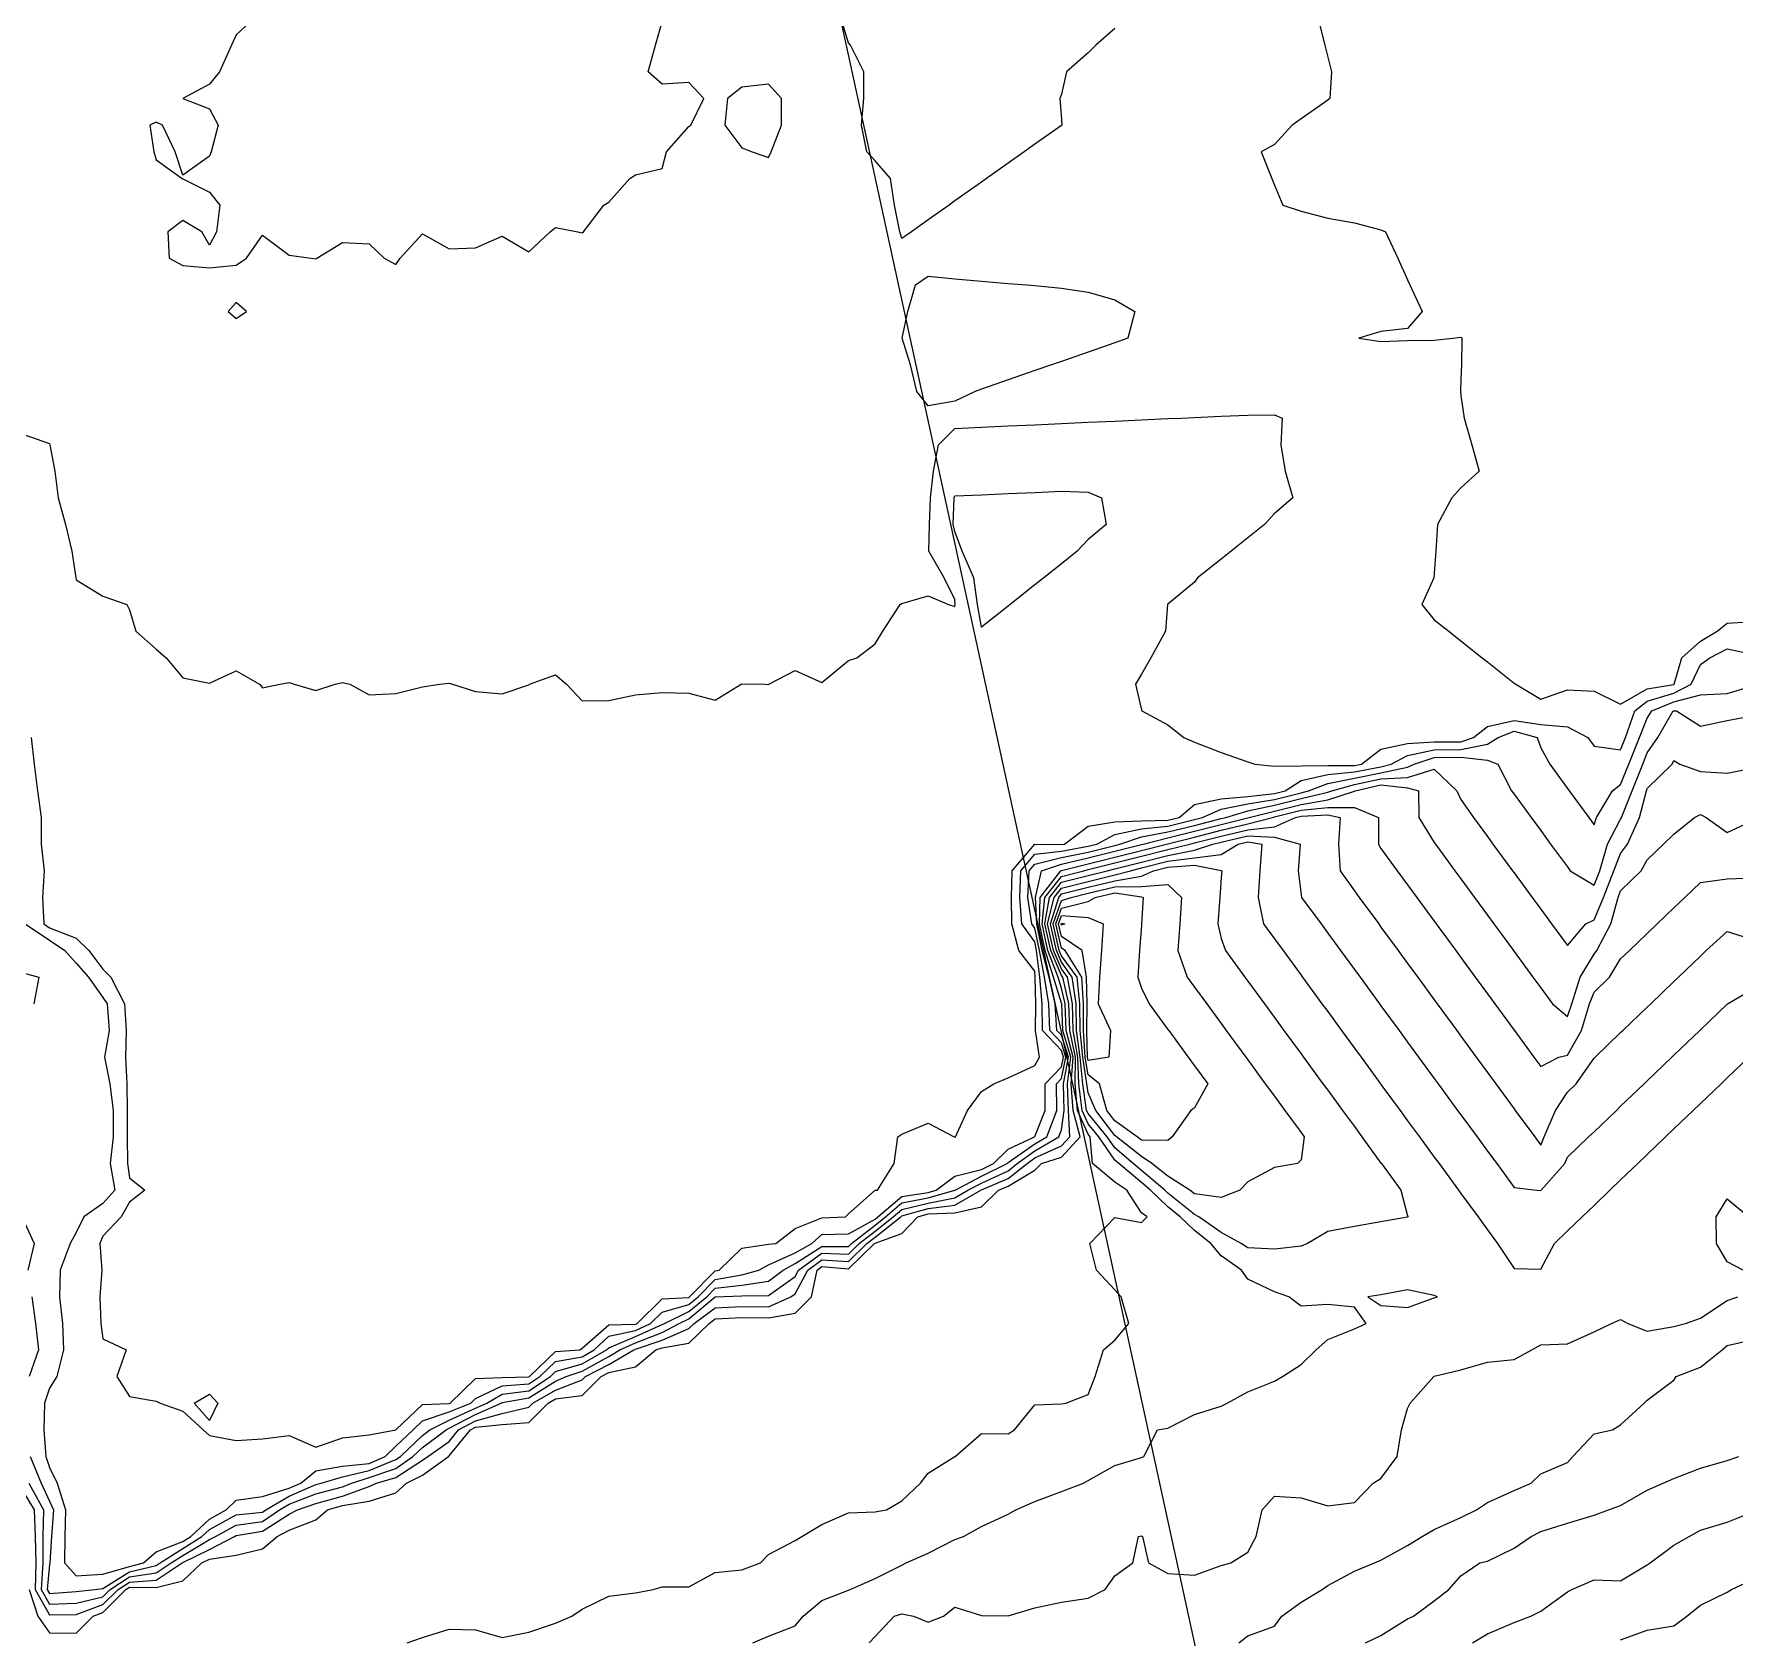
# Model space of a CAD drawing. Header units: metres. Extents: x 2681030 to 2681330, y 1246000 to 1246290.
# Drawn here: x 2681128.96 to 2681160.9, y 1246106.84 to 1246136.96 of the extents above; entities that cross this region are included whole.
import ezdxf

# ---------------------------------------------------------------- set-up
doc = ezdxf.new("R2010")
doc.units = ezdxf.units.M
doc.layers.add('BASIS_HOEHENLINIEN', color=8, linetype='Continuous')
doc.layers.add('BASIS_PARZELLE', color=7, linetype='Continuous')

msp = doc.modelspace()

# ---------------------------------------------------------------- linework, layer by layer
at = {"layer": 'BASIS_HOEHENLINIEN'}
for points, elevation in [([(2681133.079, 1246137.25), (2681132.75, 1246136.946), (2681132.664, 1246136.75), (2681132.437, 1246136.25), (2681132.25, 1246136.02), (2681131.753, 1246135.75), (2681132.25, 1246135.557), (2681132.412, 1246135.25), (2681132.282, 1246134.75), (2681132.25, 1246134.67), (2681131.75, 1246134.312), (2681131.606, 1246134.75), (2681131.368, 1246135.25), (2681131.25, 1246135.305), (2681131.133, 1246135.25), (2681131.209, 1246134.75), (2681131.25, 1246134.597), (2681131.738, 1246134.25), (2681131.75, 1246134.244), (2681132.25, 1246133.994), (2681132.447, 1246133.75), (2681132.383, 1246133.25), (2681132.25, 1246133), (2681132.11, 1246133.25), (2681131.75, 1246133.459), (2681131.471, 1246133.25), (2681131.497, 1246132.75), (2681131.75, 1246132.613), (2681132.25, 1246132.574), (2681132.75, 1246132.624), (2681132.945, 1246132.75), (2681133.25, 1246133.186), (2681133.75, 1246132.809), (2681134.163, 1246132.75), (2681134.25, 1246132.743), (2681134.265, 1246132.75), (2681134.75, 1246133.045), (2681135.25, 1246133.025), (2681135.532, 1246132.75), (2681135.75, 1246132.635)], 430), ([(2681135.75, 1246132.635), (2681135.831, 1246132.75), (2681136.25, 1246133.212), (2681136.75, 1246132.929), (2681137.25, 1246132.945), (2681137.75, 1246133.167), (2681138.25, 1246132.871), (2681138.648, 1246133.25), (2681138.75, 1246133.327), (2681139.169, 1246133.25), (2681139.25, 1246133.226), (2681139.276, 1246133.25), (2681139.658, 1246133.75), (2681139.75, 1246133.805), (2681140.143, 1246134.25), (2681140.25, 1246134.318), (2681140.75, 1246134.438), (2681140.832, 1246134.75), (2681141.25, 1246135.226), (2681141.291, 1246135.25), (2681141.532, 1246135.75), (2681141.25, 1246136.049), (2681140.75, 1246136.022), (2681140.489, 1246136.25), (2681140.629, 1246136.75), (2681140.75, 1246137.192)], 430), ([(2681145.433, 1246133.25), (2681145.25, 1246133.121), (2681145.216, 1246133.25), (2681145.112, 1246133.75), (2681145.04, 1246134.25), (2681144.75, 1246134.579), (2681144.594, 1246134.75), (2681144.492, 1246135.25), (2681144.536, 1246135.75), (2681144.54, 1246136.25), (2681144.291, 1246136.75), (2681144.25, 1246136.797), (2681144.116, 1246137.25)], 430.5), ([(2681149.25, 1246137.068), (2681148.896, 1246136.75), (2681148.75, 1246136.609), (2681148.347, 1246136.25), (2681148.25, 1246135.834), (2681148.218, 1246135.75), (2681148.25, 1246135.359), (2681148.257, 1246135.25), (2681148.25, 1246135.245), (2681147.75, 1246134.894), (2681147.551, 1246134.75), (2681147.25, 1246134.537), (2681146.845, 1246134.25), (2681146.75, 1246134.183), (2681146.25, 1246133.829), (2681146.139, 1246133.75), (2681145.75, 1246133.475), (2681145.433, 1246133.25)], 430.5), ([(2681153.073, 1246137.25), (2681153.196, 1246136.75), (2681153.25, 1246136.53), (2681153.319, 1246136.25), (2681153.291, 1246135.75), (2681153.25, 1246135.721), (2681152.75, 1246135.367), (2681152.584, 1246135.25), (2681152.25, 1246134.887), (2681152.002, 1246134.75), (2681152.199, 1246134.25), (2681152.25, 1246134.126), (2681152.405, 1246133.75), (2681152.75, 1246133.633), (2681153.25, 1246133.507), (2681153.75, 1246133.415), (2681154.25, 1246133.286), (2681154.336, 1246133.25), (2681154.565, 1246132.75), (2681154.75, 1246132.346), (2681154.794, 1246132.25), (2681155.022, 1246131.75), (2681154.75, 1246131.435), (2681154.25, 1246131.376), (2681153.832, 1246131.25), (2681154.25, 1246131.189), (2681154.75, 1246131.206), (2681155.25, 1246131.213), (2681155.601, 1246131.25), (2681155.75, 1246131.269), (2681155.768, 1246131.25), (2681155.762, 1246130.75), (2681155.75, 1246130.481), (2681155.74, 1246130.25), (2681155.75, 1246130.173), (2681155.811, 1246129.75), (2681155.953, 1246129.25), (2681156.095, 1246128.75), (2681155.75, 1246128.442), (2681155.58, 1246128.25), (2681155.311, 1246127.75), (2681155.278, 1246127.25), (2681155.25, 1246126.84), (2681155.244, 1246126.75), (2681155.019, 1246126.25), (2681155.25, 1246125.959), (2681155.525, 1246125.75), (2681155.75, 1246125.57), (2681156.152, 1246125.25), (2681156.25, 1246125.172), (2681156.75, 1246124.773), (2681156.779, 1246124.75), (2681157.25, 1246124.473), (2681157.75, 1246124.644), (2681158.25, 1246124.62), (2681158.75, 1246124.378), (2681159.25, 1246124.668), (2681159.75, 1246124.748), (2681159.754, 1246124.75), (2681159.899, 1246125.25), (2681160.25, 1246125.561), (2681160.562, 1246125.75), (2681160.75, 1246125.898), (2681161.25, 1246125.927)], 430), ([(2681142.75, 1246134.646), (2681142.797, 1246134.75), (2681142.993, 1246135.25), (2681142.996, 1246135.75), (2681142.75, 1246136.018), (2681142.25, 1246135.966), (2681141.978, 1246135.75), (2681141.927, 1246135.25), (2681142.25, 1246134.822), (2681142.445, 1246134.75), (2681142.75, 1246134.646)], 430), ([(2681146.628, 1246130.25), (2681146.25, 1246130.068), (2681145.75, 1246129.979), (2681145.533, 1246130.25), (2681145.418, 1246130.75), (2681145.258, 1246131.25), (2681145.365, 1246131.75), (2681145.507, 1246132.25), (2681145.75, 1246132.413), (2681146.25, 1246132.367), (2681146.75, 1246132.323), (2681147.25, 1246132.28), (2681147.599, 1246132.25), (2681147.75, 1246132.237), (2681148.25, 1246132.191), (2681148.75, 1246132.115), (2681149.25, 1246131.973), (2681149.625, 1246131.75), (2681149.497, 1246131.25), (2681149.25, 1246131.164), (2681148.75, 1246130.99), (2681148.25, 1246130.815), (2681148.062, 1246130.75), (2681147.75, 1246130.641), (2681147.25, 1246130.467), (2681146.75, 1246130.293), (2681146.628, 1246130.25)], 430.5), ([(2681132.75, 1246131.622), (2681132.944, 1246131.75), (2681132.75, 1246131.919), (2681132.605, 1246131.75), (2681132.75, 1246131.622)], 430), ([(2681128.75, 1246129.445), (2681129.25, 1246129.274), (2681129.257, 1246129.25), (2681129.346, 1246128.75), (2681129.413, 1246128.25), (2681129.548, 1246127.75), (2681129.668, 1246127.25), (2681129.744, 1246126.75), (2681129.75, 1246126.714), (2681130.25, 1246126.407), (2681130.699, 1246126.25), (2681130.75, 1246126.151), (2681130.869, 1246125.75), (2681131.25, 1246125.41), (2681131.44, 1246125.25), (2681131.75, 1246124.872), (2681132.25, 1246124.77), (2681132.75, 1246125.002), (2681133.189, 1246124.75), (2681133.25, 1246124.685), (2681133.571, 1246124.75), (2681133.75, 1246124.783), (2681133.839, 1246124.75), (2681134.25, 1246124.637), (2681134.613, 1246124.75), (2681134.75, 1246124.783), (2681134.885, 1246124.75), (2681135.25, 1246124.552), (2681135.75, 1246124.577), (2681136.25, 1246124.701), (2681136.574, 1246124.75), (2681136.75, 1246124.773), (2681136.815, 1246124.75), (2681137.25, 1246124.618), (2681137.75, 1246124.571), (2681138.25, 1246124.74), (2681138.263, 1246124.75), (2681138.75, 1246124.926), (2681138.954, 1246124.75), (2681139.25, 1246124.443), (2681139.75, 1246124.444), (2681140.25, 1246124.552), (2681140.75, 1246124.598), (2681141.25, 1246124.582), (2681141.75, 1246124.45), (2681142.233, 1246124.75), (2681142.25, 1246124.758), (2681142.682, 1246124.75), (2681142.75, 1246124.748), (2681142.754, 1246124.75), (2681143.25, 1246125.008), (2681143.75, 1246124.786), (2681144.25, 1246125.198), (2681144.406, 1246125.25), (2681144.75, 1246125.51), (2681144.894, 1246125.75), (2681145.219, 1246126.25), (2681145.25, 1246126.267), (2681145.75, 1246126.409), (2681146.126, 1246126.25), (2681146.25, 1246126.212), (2681146.252, 1246126.25), (2681146.25, 1246126.34), (2681146.045, 1246126.75), (2681145.762, 1246127.25), (2681145.775, 1246127.75), (2681145.791, 1246128.25), (2681145.844, 1246128.75), (2681145.939, 1246129.25), (2681146.25, 1246129.556), (2681146.75, 1246129.58), (2681147.25, 1246129.603), (2681147.75, 1246129.626), (2681148.25, 1246129.649), (2681148.75, 1246129.672), (2681149.25, 1246129.694), (2681149.75, 1246129.716), (2681150.25, 1246129.739), (2681150.507, 1246129.75), (2681150.75, 1246129.761), (2681151.25, 1246129.783), (2681151.75, 1246129.805), (2681152.25, 1246129.808), (2681152.394, 1246129.75), (2681152.372, 1246129.25), (2681152.45, 1246128.75), (2681152.592, 1246128.25), (2681152.25, 1246127.955), (2681152.062, 1246127.75), (2681151.75, 1246127.502), (2681151.434, 1246127.25), (2681151.25, 1246127.103), (2681150.806, 1246126.75), (2681150.75, 1246126.671), (2681150.25, 1246126.258), (2681150.24, 1246126.25), (2681150.201, 1246125.75), (2681149.926, 1246125.25), (2681149.75, 1246124.944), (2681149.639, 1246124.75), (2681149.75, 1246124.268), (2681149.76, 1246124.25), (2681150.25, 1246123.989), (2681150.549, 1246123.75), (2681150.75, 1246123.664), (2681151.25, 1246123.468), (2681151.75, 1246123.295), (2681151.883, 1246123.25), (2681152.25, 1246123.214), (2681152.75, 1246123.222), (2681153.25, 1246123.224), (2681153.75, 1246123.225), (2681153.886, 1246123.25), (2681154.25, 1246123.532), (2681154.75, 1246123.638), (2681155.25, 1246123.669), (2681155.75, 1246123.671), (2681155.989, 1246123.75), (2681156.25, 1246123.958), (2681156.75, 1246124.071), (2681157.25, 1246123.994), (2681157.75, 1246123.953), (2681158.133, 1246123.75), (2681158.25, 1246123.59), (2681158.75, 1246123.521), (2681158.842, 1246123.75), (2681159.018, 1246124.25), (2681159.25, 1246124.434), (2681159.75, 1246124.584), (2681160.076, 1246124.75), (2681160.25, 1246125.122), (2681160.426, 1246125.25), (2681160.75, 1246125.415), (2681161.25, 1246125.312)], 430.5), ([(2681147.288, 1246126.25), (2681147.25, 1246126.219), (2681146.75, 1246125.821), (2681146.672, 1246126.25), (2681146.604, 1246126.75), (2681146.383, 1246127.25), (2681146.25, 1246127.623), (2681146.216, 1246127.75), (2681146.237, 1246128.25), (2681146.25, 1246128.287), (2681146.75, 1246128.309), (2681147.25, 1246128.332), (2681147.75, 1246128.354), (2681148.25, 1246128.376), (2681148.75, 1246128.358), (2681149.004, 1246128.25), (2681149.088, 1246127.75), (2681148.75, 1246127.468), (2681148.544, 1246127.25), (2681148.25, 1246127.016), (2681147.916, 1246126.75), (2681147.75, 1246126.618), (2681147.288, 1246126.25)], 431), ([(2681128.905, 1246123.75), (2681128.961, 1246123.25), (2681129.024, 1246122.75), (2681129.094, 1246122.25), (2681129.089, 1246121.75), (2681129.147, 1246121.25), (2681129.119, 1246120.75), (2681129.144, 1246120.25), (2681129.25, 1246120.18), (2681129.75, 1246119.981), (2681129.984, 1246119.75), (2681130.25, 1246119.398), (2681130.399, 1246119.25), (2681130.657, 1246118.75), (2681130.69, 1246118.25), (2681130.672, 1246117.75), (2681130.697, 1246117.25), (2681130.707, 1246116.75), (2681130.705, 1246116.25), (2681130.711, 1246115.75), (2681130.75, 1246115.482), (2681131.039, 1246115.25), (2681130.75, 1246115.023), (2681130.591, 1246114.75), (2681130.25, 1246114.39), (2681130.19, 1246114.25), (2681130.233, 1246113.75), (2681130.192, 1246113.25), (2681130.21, 1246112.75), (2681130.25, 1246112.459), (2681130.687, 1246112.25), (2681130.509, 1246111.75), (2681130.75, 1246111.377), (2681131.25, 1246111.289), (2681131.323, 1246111.25), (2681131.75, 1246111.099), (2681132.131, 1246110.75), (2681132.25, 1246110.645), (2681132.75, 1246110.549), (2681133.25, 1246110.584), (2681133.75, 1246110.642), (2681134.25, 1246110.426), (2681134.75, 1246110.603), (2681135.25, 1246110.654), (2681135.75, 1246110.75), (2681135.75, 1246110.75), (2681136.25, 1246111.229), (2681136.75, 1246111.242), (2681136.771, 1246111.25), (2681137.25, 1246111.716), (2681137.75, 1246111.736), (2681138.25, 1246111.743), (2681138.26, 1246111.75), (2681138.75, 1246112.222), (2681139.209, 1246112.25), (2681139.25, 1246112.282), (2681139.75, 1246112.724), (2681140.25, 1246112.736), (2681140.28, 1246112.75), (2681140.75, 1246113.212), (2681141.25, 1246113.238), (2681141.265, 1246113.25), (2681141.75, 1246113.735), (2681141.822, 1246113.75), (2681142.25, 1246114.163), (2681142.75, 1246114.235), (2681142.887, 1246114.25), (2681143.25, 1246114.532), (2681143.75, 1246114.731), (2681144.194, 1246114.75), (2681144.25, 1246114.805), (2681144.75, 1246115.248), (2681144.796, 1246115.25), (2681145.11, 1246115.75), (2681145.176, 1246116.25), (2681145.25, 1246116.302), (2681145.75, 1246116.51), (2681146.234, 1246116.25), (2681146.25, 1246116.243), (2681146.261, 1246116.25), (2681146.483, 1246116.75), (2681146.75, 1246117.106), (2681146.983, 1246117.25), (2681147.25, 1246117.363), (2681147.75, 1246117.589), (2681147.84, 1246117.75), (2681147.762, 1246118.25), (2681147.768, 1246118.75), (2681147.759, 1246119.25), (2681147.75, 1246119.363), (2681147.45, 1246119.75), (2681147.317, 1246120.25), (2681147.313, 1246120.75), (2681147.324, 1246121.25), (2681147.75, 1246121.746), (2681148.25, 1246121.74), (2681148.306, 1246121.75), (2681148.75, 1246122.086), (2681149.25, 1246122.165), (2681149.75, 1246122.187), (2681150.25, 1246122.198), (2681150.46, 1246122.25), (2681150.75, 1246122.492), (2681151.25, 1246122.602), (2681151.75, 1246122.642), (2681152.25, 1246122.699), (2681152.451, 1246122.75), (2681152.75, 1246122.942), (2681153.25, 1246123.056), (2681153.75, 1246123.105), (2681154.25, 1246123.201), (2681154.438, 1246123.25), (2681154.75, 1246123.412), (2681155.25, 1246123.522), (2681155.75, 1246123.528), (2681156.25, 1246123.628), (2681156.451, 1246123.75), (2681156.75, 1246123.87), (2681157.18, 1246123.75), (2681157.25, 1246123.557), (2681157.418, 1246123.25), (2681157.75, 1246122.796), (2681157.784, 1246122.75), (2681158.15, 1246122.25), (2681158.25, 1246122.114), (2681158.294, 1246122.25), (2681158.599, 1246122.75), (2681158.75, 1246122.871), (2681158.902, 1246123.25), (2681159.104, 1246123.75), (2681159.25, 1246124.113), (2681159.335, 1246124.25), (2681159.75, 1246124.42), (2681160.25, 1246124.555), (2681160.75, 1246124.577), (2681161.25, 1246124.728)], 431), ([(2681128.79, 1246120.25), (2681129.25, 1246119.948), (2681129.538, 1246119.75), (2681129.75, 1246119.512), (2681129.979, 1246119.25), (2681130.25, 1246118.867), (2681130.331, 1246118.75), (2681130.369, 1246118.25), (2681130.282, 1246117.75), (2681130.383, 1246117.25), (2681130.444, 1246116.75), (2681130.445, 1246116.25), (2681130.39, 1246115.75), (2681130.473, 1246115.25), (2681130.25, 1246115.001), (2681129.895, 1246114.75), (2681129.75, 1246114.458), (2681129.633, 1246114.25), (2681129.447, 1246113.75), (2681129.435, 1246113.25), (2681129.49, 1246112.75), (2681129.51, 1246112.25), (2681129.386, 1246111.75), (2681129.25, 1246111.533), (2681129.151, 1246111.25), (2681129.142, 1246110.75), (2681129.181, 1246110.25), (2681129.25, 1246110.043), (2681129.392, 1246109.75), (2681129.546, 1246109.25), (2681129.535, 1246108.75), (2681129.531, 1246108.25), (2681129.75, 1246108.006), (2681130.25, 1246108.037), (2681130.75, 1246108.181), (2681131.015, 1246108.25), (2681131.25, 1246108.462), (2681131.75, 1246108.654), (2681131.902, 1246108.75), (2681132.25, 1246109.075), (2681132.567, 1246109.25), (2681132.75, 1246109.428), (2681133.25, 1246109.499), (2681133.75, 1246109.652), (2681133.968, 1246109.75), (2681134.25, 1246109.981), (2681134.75, 1246110.07), (2681135.25, 1246110.121), (2681135.55, 1246110.25), (2681135.75, 1246110.445), (2681136.076, 1246110.75), (2681136.25, 1246110.917), (2681136.75, 1246111.087), (2681137.162, 1246111.25), (2681137.25, 1246111.336), (2681137.75, 1246111.578), (2681138.25, 1246111.611), (2681138.457, 1246111.75), (2681138.75, 1246112.032), (2681139.25, 1246112.119), (2681139.477, 1246112.25), (2681139.75, 1246112.507), (2681140.25, 1246112.618), (2681140.535, 1246112.75), (2681140.75, 1246112.961), (2681141.25, 1246113.104), (2681141.426, 1246113.25), (2681141.75, 1246113.573), (2681142.25, 1246113.662), (2681142.57, 1246113.75), (2681142.75, 1246113.847), (2681143.25, 1246114.072), (2681143.564, 1246114.25), (2681143.75, 1246114.417), (2681144.25, 1246114.434), (2681144.75, 1246114.708), (2681144.804, 1246114.75), (2681145.25, 1246115.131), (2681145.75, 1246115.208), (2681145.896, 1246115.25), (2681146.25, 1246115.512), (2681146.75, 1246115.639), (2681146.974, 1246115.75), (2681147.25, 1246116.02), (2681147.742, 1246116.25), (2681147.75, 1246116.258), (2681147.947, 1246116.75), (2681147.946, 1246117.25), (2681148.25, 1246117.564), (2681148.289, 1246117.75), (2681148.25, 1246117.873), (2681147.896, 1246118.25), (2681147.89, 1246118.75), (2681147.845, 1246119.25), (2681147.783, 1246119.75), (2681147.75, 1246119.912), (2681147.505, 1246120.25), (2681147.466, 1246120.75), (2681147.485, 1246121.25), (2681147.75, 1246121.559), (2681148.25, 1246121.619), (2681148.75, 1246121.709), (2681148.913, 1246121.75), (2681149.25, 1246121.931), (2681149.75, 1246122.037), (2681150.25, 1246122.087), (2681150.75, 1246122.212), (2681150.9, 1246122.25), (2681151.25, 1246122.407), (2681151.75, 1246122.509), (2681152.25, 1246122.59), (2681152.75, 1246122.715), (2681152.887, 1246122.75), (2681153.25, 1246122.889), (2681153.75, 1246122.986), (2681154.25, 1246123.088), (2681154.75, 1246123.194), (2681154.875, 1246123.25), (2681155.25, 1246123.376), (2681155.75, 1246123.385), (2681156.25, 1246123.325), (2681156.446, 1246123.25), (2681156.702, 1246122.75), (2681156.75, 1246122.685), (2681157.068, 1246122.25), (2681157.25, 1246122.002), (2681157.435, 1246121.75), (2681157.75, 1246121.32), (2681157.801, 1246121.25), (2681158.25, 1246120.98), (2681158.359, 1246121.25), (2681158.505, 1246121.75), (2681158.75, 1246122.221), (2681158.765, 1246122.25), (2681158.967, 1246122.75), (2681159.164, 1246123.25), (2681159.25, 1246123.463), (2681159.446, 1246123.75), (2681159.737, 1246124.25), (2681159.75, 1246124.255), (2681159.801, 1246124.25), (2681160.25, 1246123.967), (2681160.75, 1246124.07), (2681161.25, 1246124.167)], 431.5), ([(2681128.887, 1246110.25), (2681129.094, 1246109.75), (2681129.25, 1246109.408), (2681129.32, 1246109.25), (2681129.284, 1246108.75), (2681129.256, 1246108.25), (2681129.25, 1246108.22), (2681129.207, 1246107.75), (2681129.25, 1246107.676), (2681129.75, 1246107.715), (2681130.102, 1246107.75), (2681130.25, 1246107.768), (2681130.75, 1246108.085), (2681131.25, 1246108.2), (2681131.326, 1246108.25), (2681131.75, 1246108.522), (2681132.109, 1246108.75), (2681132.25, 1246108.881), (2681132.75, 1246109.157), (2681133.25, 1246109.207), (2681133.311, 1246109.25), (2681133.75, 1246109.504), (2681134.25, 1246109.724), (2681134.348, 1246109.75), (2681134.75, 1246109.87), (2681135.25, 1246109.987), (2681135.75, 1246110.19), (2681135.836, 1246110.25), (2681136.25, 1246110.645), (2681136.391, 1246110.75), (2681136.75, 1246110.933), (2681137.25, 1246111.158), (2681137.46, 1246111.25), (2681137.75, 1246111.42), (2681138.25, 1246111.48), (2681138.654, 1246111.75), (2681138.75, 1246111.843), (2681139.25, 1246111.987), (2681139.708, 1246112.25), (2681139.75, 1246112.29), (2681140.25, 1246112.5), (2681140.75, 1246112.727), (2681140.794, 1246112.75), (2681141.25, 1246112.97), (2681141.588, 1246113.25), (2681141.75, 1246113.412), (2681142.25, 1246113.464), (2681142.75, 1246113.545), (2681143.023, 1246113.75), (2681143.25, 1246113.874), (2681143.75, 1246114.192), (2681144.25, 1246114.191), (2681144.31, 1246114.25), (2681144.75, 1246114.595), (2681144.946, 1246114.75), (2681145.25, 1246115.01), (2681145.75, 1246115.108), (2681146.25, 1246115.25), (2681146.251, 1246115.25), (2681146.75, 1246115.512), (2681147.23, 1246115.75), (2681147.25, 1246115.769), (2681147.75, 1246116.12), (2681147.974, 1246116.25), (2681148.162, 1246116.75), (2681148.156, 1246117.25), (2681148.25, 1246117.347), (2681148.334, 1246117.75), (2681148.25, 1246118.016), (2681148.031, 1246118.25), (2681148.012, 1246118.75), (2681147.931, 1246119.25), (2681147.836, 1246119.75), (2681147.75, 1246120.172), (2681147.694, 1246120.25), (2681147.619, 1246120.75), (2681147.645, 1246121.25), (2681147.75, 1246121.372), (2681148.25, 1246121.497), (2681148.75, 1246121.599), (2681149.25, 1246121.725), (2681149.349, 1246121.75), (2681149.75, 1246121.888), (2681150.25, 1246121.977), (2681150.75, 1246122.102), (2681151.25, 1246122.228), (2681151.336, 1246122.25), (2681151.75, 1246122.376), (2681152.25, 1246122.48), (2681152.75, 1246122.606), (2681153.25, 1246122.726), (2681153.324, 1246122.75), (2681153.75, 1246122.867), (2681154.25, 1246122.975), (2681154.75, 1246123), (2681155.25, 1246123.154), (2681155.673, 1246122.75), (2681155.75, 1246122.586), (2681155.987, 1246122.25), (2681156.25, 1246121.891), (2681156.353, 1246121.75), (2681156.719, 1246121.25), (2681156.75, 1246121.208), (2681157.086, 1246120.75), (2681157.25, 1246120.526), (2681157.452, 1246120.25), (2681157.75, 1246119.843), (2681158.096, 1246120.25), (2681158.25, 1246120.33), (2681158.429, 1246120.75), (2681158.621, 1246121.25), (2681158.75, 1246121.571), (2681158.879, 1246121.75), (2681159.105, 1246122.25), (2681159.233, 1246122.75), (2681159.25, 1246122.794), (2681159.716, 1246123.25), (2681159.75, 1246123.318), (2681159.864, 1246123.25), (2681160.25, 1246123.115), (2681160.75, 1246123.079), (2681161.25, 1246123.183)], 432), ([(2681128.859, 1246109.75), (2681129.132, 1246109.25), (2681129.123, 1246108.75), (2681129.122, 1246108.25), (2681129.093, 1246107.75), (2681129.25, 1246107.477), (2681129.75, 1246107.498), (2681130.25, 1246107.613), (2681130.387, 1246107.75), (2681130.75, 1246107.988), (2681131.25, 1246108.063), (2681131.531, 1246108.25), (2681131.75, 1246108.39), (2681132.25, 1246108.69), (2681132.365, 1246108.75), (2681132.75, 1246108.96), (2681133.25, 1246109.027), (2681133.567, 1246109.25), (2681133.75, 1246109.356), (2681134.25, 1246109.546), (2681134.75, 1246109.68), (2681134.923, 1246109.75), (2681135.25, 1246109.852), (2681135.75, 1246110.023), (2681136.073, 1246110.25), (2681136.25, 1246110.418), (2681136.694, 1246110.75), (2681136.75, 1246110.779), (2681137.25, 1246111.04), (2681137.731, 1246111.25), (2681137.75, 1246111.261), (2681138.25, 1246111.348), (2681138.75, 1246111.665), (2681138.947, 1246111.75), (2681139.25, 1246111.854), (2681139.75, 1246112.127), (2681139.96, 1246112.25), (2681140.25, 1246112.382), (2681140.75, 1246112.581), (2681141.073, 1246112.75), (2681141.25, 1246112.835), (2681141.75, 1246113.25), (2681141.75, 1246113.25), (2681142.25, 1246113.265), (2681142.75, 1246113.273), (2681143.25, 1246113.629), (2681143.315, 1246113.75), (2681143.75, 1246114.066), (2681144.25, 1246114.052), (2681144.453, 1246114.25), (2681144.75, 1246114.483), (2681145.089, 1246114.75), (2681145.25, 1246114.888), (2681145.75, 1246115.007), (2681146.25, 1246115.109), (2681146.493, 1246115.25), (2681146.75, 1246115.385), (2681147.25, 1246115.616), (2681147.42, 1246115.75), (2681147.75, 1246115.988), (2681148.201, 1246116.25), (2681148.25, 1246116.383), (2681148.3, 1246116.75), (2681148.29, 1246117.25), (2681148.379, 1246117.75), (2681148.25, 1246118.159), (2681148.165, 1246118.25), (2681148.134, 1246118.75), (2681148.016, 1246119.25), (2681147.89, 1246119.75), (2681147.786, 1246120.25), (2681147.762, 1246120.75), (2681147.875, 1246121.25), (2681148.25, 1246121.376), (2681148.75, 1246121.489), (2681149.25, 1246121.615), (2681149.75, 1246121.741), (2681149.786, 1246121.75), (2681150.25, 1246121.867), (2681150.75, 1246121.993), (2681151.25, 1246122.118), (2681151.75, 1246122.244), (2681151.773, 1246122.25), (2681152.25, 1246122.37), (2681152.75, 1246122.496), (2681153.25, 1246122.583), (2681153.75, 1246122.743), (2681153.762, 1246122.75), (2681154.25, 1246122.861), (2681154.75, 1246122.806), (2681154.955, 1246122.75), (2681154.963, 1246122.25), (2681155.25, 1246121.779), (2681155.271, 1246121.75), (2681155.638, 1246121.25), (2681155.75, 1246121.097), (2681156.004, 1246120.75), (2681156.25, 1246120.414), (2681156.37, 1246120.25), (2681156.736, 1246119.75), (2681156.75, 1246119.732), (2681157.103, 1246119.25), (2681157.25, 1246119.049), (2681157.469, 1246118.75), (2681157.75, 1246118.513), (2681157.835, 1246118.75), (2681157.988, 1246119.25), (2681158.25, 1246119.68), (2681158.304, 1246119.75), (2681158.563, 1246120.25), (2681158.705, 1246120.75), (2681158.75, 1246120.872), (2681159.136, 1246121.25), (2681159.25, 1246121.456), (2681159.557, 1246121.75), (2681159.75, 1246121.935), (2681160.136, 1246122.25), (2681160.25, 1246122.305), (2681160.355, 1246122.25), (2681160.75, 1246121.967), (2681161.25, 1246122.2)], 432.5), ([(2681128.75, 1246109.599), (2681128.961, 1246109.25), (2681128.976, 1246108.75), (2681128.991, 1246108.25), (2681128.98, 1246107.75), (2681129.25, 1246107.278), (2681129.75, 1246107.281), (2681130.25, 1246107.467), (2681130.534, 1246107.75), (2681130.75, 1246107.892), (2681131.25, 1246107.927), (2681131.736, 1246108.25), (2681131.75, 1246108.259), (2681132.25, 1246108.505), (2681132.724, 1246108.75), (2681132.75, 1246108.764), (2681133.25, 1246108.847), (2681133.75, 1246109.164), (2681133.902, 1246109.25), (2681134.25, 1246109.367), (2681134.75, 1246109.504), (2681135.25, 1246109.684), (2681135.387, 1246109.75), (2681135.75, 1246109.856), (2681136.25, 1246110.178), (2681136.349, 1246110.25), (2681136.75, 1246110.529), (2681136.93, 1246110.75), (2681137.25, 1246110.921), (2681137.75, 1246111.057), (2681138.25, 1246111.176), (2681138.324, 1246111.25), (2681138.75, 1246111.498), (2681139.25, 1246111.687), (2681139.313, 1246111.75), (2681139.75, 1246111.975), (2681140.218, 1246112.25), (2681140.25, 1246112.265), (2681140.75, 1246112.435), (2681141.25, 1246112.651), (2681141.352, 1246112.75), (2681141.75, 1246113.043), (2681142.25, 1246113.064), (2681142.75, 1246113.06), (2681143.171, 1246113.25), (2681143.25, 1246113.306), (2681143.487, 1246113.75), (2681143.75, 1246113.941), (2681144.25, 1246113.913), (2681144.597, 1246114.25), (2681144.75, 1246114.37), (2681145.231, 1246114.75), (2681145.25, 1246114.766), (2681145.75, 1246114.906), (2681146.25, 1246114.968), (2681146.735, 1246115.25), (2681146.75, 1246115.258), (2681147.25, 1246115.471), (2681147.603, 1246115.75), (2681147.75, 1246115.856), (2681148.25, 1246116.084), (2681148.406, 1246116.25), (2681148.385, 1246116.75), (2681148.362, 1246117.25), (2681148.424, 1246117.75), (2681148.274, 1246118.25), (2681148.254, 1246118.75), (2681148.25, 1246118.764), (2681148.102, 1246119.25), (2681147.943, 1246119.75), (2681147.837, 1246120.25), (2681147.85, 1246120.75), (2681148.237, 1246121.25), (2681148.25, 1246121.254), (2681148.75, 1246121.38), (2681149.25, 1246121.505), (2681149.75, 1246121.631), (2681150.222, 1246121.75), (2681150.25, 1246121.757), (2681150.75, 1246121.883), (2681151.25, 1246122.009), (2681151.75, 1246122.131), (2681152.21, 1246122.25), (2681152.25, 1246122.26), (2681152.75, 1246122.386), (2681153.25, 1246122.44), (2681153.75, 1246122.44), (2681154.202, 1246122.25), (2681154.206, 1246121.75), (2681154.25, 1246121.668), (2681154.556, 1246121.25), (2681154.75, 1246120.985), (2681154.922, 1246120.75), (2681155.25, 1246120.303), (2681155.289, 1246120.25), (2681155.655, 1246119.75), (2681155.75, 1246119.62), (2681156.021, 1246119.25), (2681156.25, 1246118.937), (2681156.387, 1246118.75), (2681156.75, 1246118.255), (2681156.754, 1246118.25), (2681157.12, 1246117.75), (2681157.25, 1246117.572), (2681157.587, 1246117.75), (2681157.75, 1246117.788), (2681158.016, 1246118.25), (2681158.164, 1246118.75), (2681158.25, 1246118.968), (2681158.539, 1246119.25), (2681158.75, 1246119.593), (2681158.914, 1246119.75), (2681159.25, 1246120.072), (2681159.435, 1246120.25), (2681159.75, 1246120.552), (2681159.957, 1246120.75), (2681160.25, 1246121.031), (2681160.75, 1246121.098), (2681161.25, 1246121.117)], 433), ([(2681128.866, 1246107.75), (2681129.027, 1246107.25), (2681129.25, 1246106.941), (2681129.75, 1246106.933), (2681130.069, 1246107.25), (2681130.25, 1246107.321), (2681130.681, 1246107.75), (2681130.75, 1246107.795), (2681131.25, 1246107.791), (2681131.75, 1246107.915), (2681132.108, 1246108.25), (2681132.25, 1246108.319), (2681132.75, 1246108.397), (2681133.25, 1246108.514), (2681133.522, 1246108.75), (2681133.75, 1246108.865), (2681134.25, 1246109.06), (2681134.467, 1246109.25), (2681134.75, 1246109.328), (2681135.25, 1246109.408), (2681135.75, 1246109.566), (2681135.954, 1246109.75), (2681136.25, 1246109.898), (2681136.738, 1246110.25), (2681136.75, 1246110.259), (2681137.152, 1246110.75), (2681137.25, 1246110.803), (2681137.75, 1246110.848), (2681138.25, 1246110.89), (2681138.61, 1246111.25), (2681138.75, 1246111.332), (2681139.25, 1246111.397), (2681139.606, 1246111.75), (2681139.75, 1246111.824), (2681140.25, 1246111.933), (2681140.632, 1246112.25), (2681140.75, 1246112.289), (2681141.25, 1246112.38), (2681141.634, 1246112.75), (2681141.75, 1246112.835), (2681142.25, 1246112.862), (2681142.75, 1246112.852), (2681143.25, 1246112.944), (2681143.555, 1246113.25), (2681143.66, 1246113.75), (2681143.75, 1246113.816), (2681144.25, 1246113.773), (2681144.74, 1246114.25), (2681144.75, 1246114.258), (2681145.25, 1246114.438), (2681145.556, 1246114.75), (2681145.75, 1246114.805), (2681146.25, 1246114.827), (2681146.75, 1246114.94), (2681147.07, 1246115.25), (2681147.25, 1246115.327), (2681147.75, 1246115.624), (2681147.878, 1246115.75), (2681148.25, 1246115.873), (2681148.604, 1246116.25), (2681148.469, 1246116.75), (2681148.435, 1246117.25), (2681148.469, 1246117.75), (2681148.339, 1246118.25), (2681148.322, 1246118.75), (2681148.25, 1246119.044), (2681148.187, 1246119.25), (2681147.996, 1246119.75), (2681147.888, 1246120.25), (2681147.937, 1246120.75), (2681148.25, 1246121.144), (2681148.671, 1246121.25), (2681148.75, 1246121.27), (2681149.25, 1246121.396), (2681149.75, 1246121.521), (2681150.25, 1246121.647), (2681150.659, 1246121.75), (2681150.75, 1246121.773), (2681151.25, 1246121.899), (2681151.75, 1246122.018), (2681152.25, 1246122.074), (2681152.646, 1246122.25), (2681152.75, 1246122.276), (2681153.25, 1246122.297), (2681153.484, 1246122.25), (2681153.449, 1246121.75), (2681153.486, 1246121.25), (2681153.75, 1246120.874), (2681153.841, 1246120.75), (2681154.207, 1246120.25), (2681154.25, 1246120.191), (2681154.573, 1246119.75), (2681154.75, 1246119.509), (2681154.939, 1246119.25), (2681155.25, 1246118.826), (2681155.306, 1246118.75), (2681155.672, 1246118.25), (2681155.75, 1246118.143), (2681156.038, 1246117.75), (2681156.25, 1246117.461), (2681156.404, 1246117.25), (2681156.75, 1246116.778), (2681156.771, 1246116.75), (2681157.137, 1246116.25), (2681157.25, 1246116.096), (2681157.313, 1246116.25), (2681157.525, 1246116.75), (2681157.75, 1246117.089), (2681157.916, 1246117.25), (2681158.25, 1246117.731), (2681158.27, 1246117.75), (2681158.75, 1246118.21), (2681158.792, 1246118.25), (2681159.25, 1246118.689), (2681159.314, 1246118.75), (2681159.75, 1246119.168), (2681159.835, 1246119.25), (2681160.25, 1246119.648), (2681160.357, 1246119.75), (2681160.75, 1246120.111), (2681161.25, 1246119.951)], 433.5), ([(2681135.961, 1246106.75), (2681136.25, 1246106.853), (2681136.75, 1246107.004), (2681137.25, 1246106.996), (2681137.75, 1246106.849), (2681138.25, 1246106.95), (2681138.75, 1246107.119), (2681139.053, 1246107.25), (2681139.25, 1246107.381), (2681139.75, 1246107.628), (2681140.25, 1246107.687), (2681140.582, 1246107.75), (2681140.75, 1246107.804), (2681141.25, 1246107.805), (2681141.75, 1246108.071), (2681142.25, 1246108.118), (2681142.599, 1246108.25), (2681142.75, 1246108.406), (2681143.25, 1246108.67), (2681143.377, 1246108.75), (2681143.75, 1246108.973), (2681144.25, 1246109.192), (2681144.75, 1246109.212), (2681144.964, 1246109.25), (2681145.25, 1246109.417), (2681145.602, 1246109.75), (2681145.75, 1246109.935), (2681146.25, 1246110.247), (2681146.254, 1246110.25), (2681146.75, 1246110.683), (2681147.25, 1246110.676), (2681147.368, 1246110.75), (2681147.75, 1246111.219), (2681148.25, 1246111.236), (2681148.332, 1246111.25), (2681148.75, 1246111.415), (2681148.882, 1246111.75), (2681149.037, 1246112.25), (2681149.25, 1246112.436), (2681149.514, 1246112.75), (2681149.369, 1246113.25), (2681149.25, 1246113.377), (2681148.906, 1246113.75), (2681148.78, 1246114.25), (2681149.25, 1246114.739), (2681149.75, 1246114.644), (2681149.857, 1246114.75), (2681149.75, 1246114.825), (2681149.479, 1246115.25), (2681149.25, 1246115.404), (2681148.831, 1246115.75), (2681148.792, 1246116.25), (2681148.75, 1246116.302), (2681148.554, 1246116.75), (2681148.507, 1246117.25), (2681148.514, 1246117.75), (2681148.404, 1246118.25), (2681148.391, 1246118.75), (2681148.274, 1246119.25), (2681148.25, 1246119.283), (2681148.049, 1246119.75), (2681147.939, 1246120.25), (2681148.024, 1246120.75), (2681148.25, 1246121.034), (2681148.75, 1246121.16), (2681149.108, 1246121.25), (2681149.25, 1246121.286), (2681149.75, 1246121.412), (2681150.25, 1246121.537), (2681150.75, 1246121.637), (2681151.095, 1246121.75), (2681151.25, 1246121.789), (2681151.75, 1246121.905), (2681152.25, 1246121.88), (2681152.73, 1246121.75), (2681152.695, 1246121.25), (2681152.75, 1246120.799), (2681152.759, 1246120.75), (2681153.125, 1246120.25), (2681153.25, 1246120.08), (2681153.491, 1246119.75), (2681153.75, 1246119.397), (2681153.858, 1246119.25), (2681154.224, 1246118.75), (2681154.25, 1246118.714), (2681154.59, 1246118.25), (2681154.75, 1246118.032), (2681154.957, 1246117.75), (2681155.25, 1246117.349), (2681155.323, 1246117.25), (2681155.689, 1246116.75), (2681155.75, 1246116.667), (2681156.055, 1246116.25), (2681156.25, 1246115.984), (2681156.422, 1246115.75), (2681156.75, 1246115.302), (2681157.174, 1246115.25), (2681157.25, 1246115.243), (2681157.257, 1246115.25), (2681157.7, 1246115.75), (2681157.75, 1246115.868), (2681158.149, 1246116.25), (2681158.25, 1246116.347), (2681158.67, 1246116.75), (2681158.75, 1246116.826), (2681159.192, 1246117.25), (2681159.25, 1246117.306), (2681159.714, 1246117.75), (2681159.75, 1246117.785), (2681160.235, 1246118.25), (2681160.25, 1246118.264), (2681160.75, 1246118.743), (2681160.758, 1246118.75), (2681161.25, 1246119.039)], 434), ([(2681142.455, 1246106.75), (2681142.75, 1246106.877), (2681143.25, 1246107.067), (2681143.399, 1246107.25), (2681143.75, 1246107.546), (2681144.25, 1246107.738), (2681144.281, 1246107.75), (2681144.75, 1246107.958), (2681145.25, 1246108.21), (2681145.334, 1246108.25), (2681145.75, 1246108.433), (2681146.25, 1246108.691), (2681146.412, 1246108.75), (2681146.75, 1246108.932), (2681147.25, 1246109.166), (2681147.393, 1246109.25), (2681147.75, 1246109.404), (2681148.25, 1246109.593), (2681148.666, 1246109.75), (2681148.75, 1246109.797), (2681149.25, 1246110.08), (2681149.75, 1246110.229), (2681149.794, 1246110.25), (2681150.051, 1246110.75), (2681150.25, 1246110.783), (2681150.75, 1246111.04), (2681151.25, 1246111.194), (2681151.36, 1246111.25), (2681151.75, 1246111.466), (2681152.25, 1246111.662), (2681152.4, 1246111.75), (2681152.75, 1246111.976), (2681153.035, 1246112.25), (2681153.25, 1246112.444), (2681153.75, 1246112.647), (2681153.972, 1246112.75), (2681153.75, 1246113.055), (2681153.25, 1246113.106), (2681152.75, 1246113.072), (2681152.517, 1246113.25), (2681152.25, 1246113.343), (2681151.75, 1246113.577), (2681151.63, 1246113.75), (2681151.25, 1246114.018), (2681151.054, 1246114.25), (2681150.75, 1246114.493), (2681150.481, 1246114.75), (2681150.25, 1246114.941), (2681149.919, 1246115.25), (2681149.75, 1246115.393), (2681149.327, 1246115.75), (2681149.25, 1246115.815), (2681148.95, 1246116.25), (2681148.75, 1246116.495), (2681148.639, 1246116.75), (2681148.579, 1246117.25), (2681148.559, 1246117.75), (2681148.469, 1246118.25), (2681148.459, 1246118.75), (2681148.364, 1246119.25), (2681148.25, 1246119.406), (2681148.102, 1246119.75), (2681147.99, 1246120.25), (2681148.111, 1246120.75), (2681148.25, 1246120.924), (2681148.75, 1246121.05), (2681149.25, 1246121.174), (2681149.544, 1246121.25), (2681149.75, 1246121.302), (2681150.25, 1246121.428), (2681150.75, 1246121.494), (2681151.25, 1246121.555), (2681151.569, 1246121.75), (2681151.75, 1246121.791), (2681152.012, 1246121.75), (2681151.977, 1246121.25), (2681151.942, 1246120.75), (2681152.044, 1246120.25), (2681152.25, 1246119.968), (2681152.41, 1246119.75), (2681152.75, 1246119.286), (2681152.776, 1246119.25), (2681153.142, 1246118.75), (2681153.25, 1246118.603), (2681153.509, 1246118.25), (2681153.75, 1246117.92), (2681153.875, 1246117.75), (2681154.241, 1246117.25), (2681154.25, 1246117.238), (2681154.607, 1246116.75), (2681154.75, 1246116.555), (2681154.974, 1246116.25), (2681155.25, 1246115.873), (2681155.34, 1246115.75), (2681155.706, 1246115.25), (2681155.75, 1246115.19), (2681156.072, 1246114.75), (2681156.25, 1246114.508), (2681156.439, 1246114.25), (2681156.75, 1246113.779), (2681157.25, 1246113.768), (2681157.505, 1246114.25), (2681157.75, 1246114.485), (2681158.027, 1246114.75), (2681158.25, 1246114.964), (2681158.548, 1246115.25), (2681158.75, 1246115.443), (2681159.07, 1246115.75), (2681159.25, 1246115.922), (2681159.592, 1246116.25), (2681159.75, 1246116.402), (2681160.113, 1246116.75), (2681160.25, 1246116.881), (2681160.635, 1246117.25), (2681160.75, 1246117.36), (2681161.157, 1246117.75)], 434.5), ([(2681152.869, 1246114.25), (2681152.75, 1246114.197), (2681152.25, 1246114.142), (2681151.75, 1246114.171), (2681151.627, 1246114.25), (2681151.25, 1246114.455), (2681150.827, 1246114.75), (2681150.75, 1246114.796), (2681150.25, 1246115.194), (2681150.19, 1246115.25), (2681149.75, 1246115.621), (2681149.597, 1246115.75), (2681149.25, 1246116.043), (2681149.107, 1246116.25), (2681148.75, 1246116.689), (2681148.723, 1246116.75), (2681148.651, 1246117.25), (2681148.604, 1246117.75), (2681148.534, 1246118.25), (2681148.528, 1246118.75), (2681148.454, 1246119.25), (2681148.25, 1246119.53), (2681148.155, 1246119.75), (2681148.041, 1246120.25), (2681148.199, 1246120.75), (2681148.25, 1246120.815), (2681148.75, 1246120.94), (2681149.25, 1246121.061), (2681149.75, 1246121.148), (2681149.981, 1246121.25), (2681150.25, 1246121.318), (2681150.75, 1246121.351), (2681151.25, 1246121.254), (2681151.259, 1246121.25), (2681151.25, 1246121.124), (2681151.224, 1246120.75), (2681151.188, 1246120.25), (2681151.25, 1246119.978), (2681151.328, 1246119.75), (2681151.694, 1246119.25), (2681151.75, 1246119.174), (2681152.061, 1246118.75), (2681152.25, 1246118.492), (2681152.427, 1246118.25), (2681152.75, 1246117.809), (2681152.793, 1246117.75), (2681153.159, 1246117.25), (2681153.25, 1246117.126), (2681153.526, 1246116.75), (2681153.75, 1246116.444), (2681153.892, 1246116.25), (2681154.25, 1246115.761), (2681154.258, 1246115.75), (2681154.625, 1246115.25), (2681154.75, 1246114.768), (2681154.759, 1246114.75), (2681154.75, 1246114.744), (2681154.25, 1246114.658), (2681153.75, 1246114.571), (2681153.25, 1246114.472), (2681152.869, 1246114.25)], 435), ([(2681151.599, 1246115.25), (2681151.25, 1246115.116), (2681150.75, 1246115.183), (2681150.659, 1246115.25), (2681150.25, 1246115.516), (2681149.944, 1246115.75), (2681149.75, 1246115.883), (2681149.286, 1246116.25), (2681149.25, 1246116.276), (2681148.893, 1246116.75), (2681148.75, 1246117.076), (2681148.724, 1246117.25), (2681148.649, 1246117.75), (2681148.599, 1246118.25), (2681148.596, 1246118.75), (2681148.543, 1246119.25), (2681148.25, 1246119.654), (2681148.209, 1246119.75), (2681148.092, 1246120.25), (2681148.25, 1246120.691), (2681148.43, 1246120.75), (2681148.75, 1246120.831), (2681149.25, 1246120.948), (2681149.75, 1246120.954), (2681150.25, 1246120.991), (2681150.505, 1246120.75), (2681150.47, 1246120.25), (2681150.435, 1246119.75), (2681150.613, 1246119.25), (2681150.75, 1246119.063), (2681150.979, 1246118.75), (2681151.25, 1246118.38), (2681151.345, 1246118.25), (2681151.712, 1246117.75), (2681151.75, 1246117.697), (2681152.078, 1246117.25), (2681152.25, 1246117.015), (2681152.444, 1246116.75), (2681152.75, 1246116.332), (2681152.81, 1246116.25), (2681152.75, 1246115.818), (2681152.68, 1246115.75), (2681152.25, 1246115.676), (2681151.75, 1246115.405), (2681151.599, 1246115.25)], 435.5), ([(2681150.33, 1246116.25), (2681150.25, 1246116.182), (2681149.75, 1246116.19), (2681149.674, 1246116.25), (2681149.25, 1246116.553), (2681149.102, 1246116.75), (2681148.965, 1246117.25), (2681148.75, 1246117.419), (2681148.694, 1246117.75), (2681148.663, 1246118.25), (2681148.665, 1246118.75), (2681148.633, 1246119.25), (2681148.321, 1246119.75), (2681148.25, 1246119.798), (2681148.143, 1246120.25), (2681148.25, 1246120.549), (2681148.75, 1246120.67), (2681148.881, 1246120.75), (2681149.25, 1246120.835), (2681149.75, 1246120.76), (2681149.787, 1246120.75), (2681149.752, 1246120.25), (2681149.75, 1246120.221), (2681149.717, 1246119.75), (2681149.681, 1246119.25), (2681149.75, 1246119.044), (2681149.897, 1246118.75), (2681150.25, 1246118.269), (2681150.264, 1246118.25), (2681150.63, 1246117.75), (2681150.75, 1246117.586), (2681150.996, 1246117.25), (2681150.75, 1246116.794), (2681150.68, 1246116.75), (2681150.33, 1246116.25)], 436), ([(2681149.137, 1246117.75), (2681148.75, 1246117.686), (2681148.739, 1246117.75), (2681148.728, 1246118.25), (2681148.733, 1246118.75), (2681148.723, 1246119.25), (2681148.64, 1246119.75), (2681148.25, 1246120.014), (2681148.194, 1246120.25), (2681148.25, 1246120.406), (2681148.75, 1246120.369), (2681149.034, 1246120.25), (2681148.999, 1246119.75), (2681148.963, 1246119.25), (2681148.941, 1246118.75), (2681149.17, 1246118.25), (2681149.137, 1246117.75)], 436.5), ([(2681148.316, 1246120.25), (2681148.25, 1246120.23), (2681148.245, 1246120.25), (2681148.25, 1246120.263), (2681148.316, 1246120.25)], 437), ([(2681128.75, 1246119.335), (2681129.046, 1246119.25), (2681128.951, 1246118.75)], 432), ([(2681161.05, 1246113.75), (2681160.75, 1246113.907), (2681160.552, 1246114.25), (2681160.545, 1246114.75), (2681160.75, 1246115.087), (2681161.16, 1246114.75)], 435), ([(2681128.75, 1246114.712), (2681128.962, 1246114.25), (2681128.84, 1246113.75)], 432), ([(2681155.25, 1246113.229), (2681155.313, 1246113.25), (2681155.25, 1246113.274), (2681154.75, 1246113.381), (2681154.25, 1246113.285), (2681154.001, 1246113.25), (2681154.25, 1246113.083), (2681154.75, 1246113.045), (2681155.25, 1246113.229)], 434.5), ([(2681128.918, 1246113.25), (2681128.987, 1246112.75), (2681129.039, 1246112.25), (2681128.866, 1246111.75)], 432), ([(2681144.638, 1246106.75), (2681144.75, 1246106.87), (2681145.11, 1246107.25), (2681145.25, 1246107.294), (2681145.471, 1246107.25), (2681145.75, 1246107.136), (2681146.032, 1246107.25), (2681146.25, 1246107.418), (2681146.75, 1246107.262), (2681147.25, 1246107.258), (2681147.75, 1246107.405), (2681148.25, 1246107.516), (2681148.75, 1246107.588), (2681149.069, 1246107.75), (2681149.25, 1246108.008), (2681149.591, 1246108.25), (2681149.695, 1246108.75), (2681149.75, 1246108.762), (2681149.774, 1246108.75), (2681149.887, 1246108.25), (2681150.25, 1246108.052), (2681150.75, 1246108.02), (2681151.25, 1246108.2), (2681151.432, 1246108.25), (2681151.75, 1246108.454), (2681151.903, 1246108.75), (2681152.019, 1246109.25), (2681152.25, 1246109.502), (2681152.75, 1246109.472), (2681153.25, 1246109.324), (2681153.75, 1246109.383), (2681154.101, 1246109.75), (2681154.25, 1246109.837), (2681154.554, 1246110.25), (2681154.632, 1246110.75), (2681154.75, 1246111.149), (2681154.797, 1246111.25), (2681155.245, 1246111.75), (2681155.25, 1246111.755), (2681155.75, 1246111.876), (2681156.25, 1246112.021), (2681156.75, 1246112.071), (2681157.082, 1246112.25), (2681157.25, 1246112.348), (2681157.75, 1246112.364), (2681158.25, 1246112.59), (2681158.577, 1246112.75), (2681158.75, 1246112.825), (2681158.888, 1246112.75), (2681159.25, 1246112.6), (2681159.75, 1246112.69), (2681159.968, 1246112.75), (2681160.25, 1246112.849), (2681160.75, 1246113.176), (2681160.952, 1246113.25)], 435), ([(2681151.579, 1246106.75), (2681151.75, 1246106.88), (2681152.25, 1246107.063), (2681152.385, 1246107.25), (2681152.75, 1246107.512), (2681153.143, 1246107.75), (2681153.25, 1246107.825), (2681153.75, 1246108.097), (2681154.127, 1246108.25), (2681154.25, 1246108.304), (2681154.75, 1246108.575), (2681155.026, 1246108.75), (2681155.25, 1246108.879), (2681155.75, 1246109.106), (2681156.041, 1246109.25), (2681156.25, 1246109.384), (2681156.75, 1246109.612), (2681157.068, 1246109.75), (2681157.25, 1246109.923), (2681157.75, 1246110.137), (2681157.853, 1246110.25), (2681158.25, 1246110.677), (2681158.595, 1246110.75), (2681158.75, 1246110.845), (2681159.193, 1246111.25), (2681159.25, 1246111.305), (2681159.75, 1246111.681), (2681159.795, 1246111.75), (2681160.25, 1246111.926), (2681160.654, 1246112.25), (2681160.75, 1246112.331), (2681161.25, 1246112.446)], 435.5), ([(2681132.41, 1246111.25), (2681132.25, 1246110.926), (2681131.965, 1246111.25), (2681132.25, 1246111.419), (2681132.41, 1246111.25)], 431), ([(2681153.959, 1246106.75), (2681154.25, 1246106.886), (2681154.75, 1246107.202), (2681154.861, 1246107.25), (2681155.25, 1246107.539), (2681155.523, 1246107.75), (2681155.75, 1246108.01), (2681156.106, 1246108.25), (2681156.25, 1246108.286), (2681156.75, 1246108.53), (2681157.069, 1246108.75), (2681157.25, 1246108.84), (2681157.75, 1246108.997), (2681158.25, 1246109.146), (2681158.521, 1246109.25), (2681158.75, 1246109.327), (2681159.25, 1246109.62), (2681159.547, 1246109.75), (2681159.75, 1246109.836), (2681160.25, 1246110.032), (2681160.75, 1246110.173), (2681160.967, 1246110.25)], 436), ([(2681155.967, 1246106.75), (2681156.25, 1246106.918), (2681156.75, 1246107.135), (2681157.066, 1246107.25), (2681157.25, 1246107.343), (2681157.75, 1246107.705), (2681157.833, 1246107.75), (2681158.25, 1246107.934), (2681158.75, 1246107.913), (2681159.25, 1246108.212), (2681159.306, 1246108.25), (2681159.75, 1246108.587), (2681160.038, 1246108.75), (2681160.25, 1246108.867), (2681160.75, 1246109.019), (2681161.25, 1246109.218)], 436.5), ([(2681158.75, 1246106.807), (2681159.25, 1246106.987), (2681159.75, 1246107.072), (2681159.991, 1246107.25), (2681160.25, 1246107.46), (2681160.75, 1246107.7), (2681160.829, 1246107.75), (2681161.25, 1246107.945)], 437)]:
    msp.add_lwpolyline(points, dxfattribs=dict(at, elevation=elevation))
at = {"layer": 'BASIS_PARZELLE'}
msp.add_lwpolyline([(2681139.3, 1246159.3), (2681140.3, 1246159.5), (2681141.2, 1246159.6), (2681142.1, 1246159.8), (2681143, 1246159.9), (2681143.9, 1246160.1), (2681144.8, 1246160.2), (2681145.7, 1246160.4), (2681146.6, 1246160.6), (2681147.5, 1246160.8), (2681148.4, 1246161), (2681189.2, 1246169.9), (2681195.1, 1246171.2), (2681205.6, 1246122.8), (2681196.3, 1246118.4), (2681181.6, 1246111.4), (2681166.7, 1246104.4), (2681152.7, 1246097.8), (2681139.3, 1246159.3)], close=True, dxfattribs=at)

doc.saveas('drawing.dxf')
